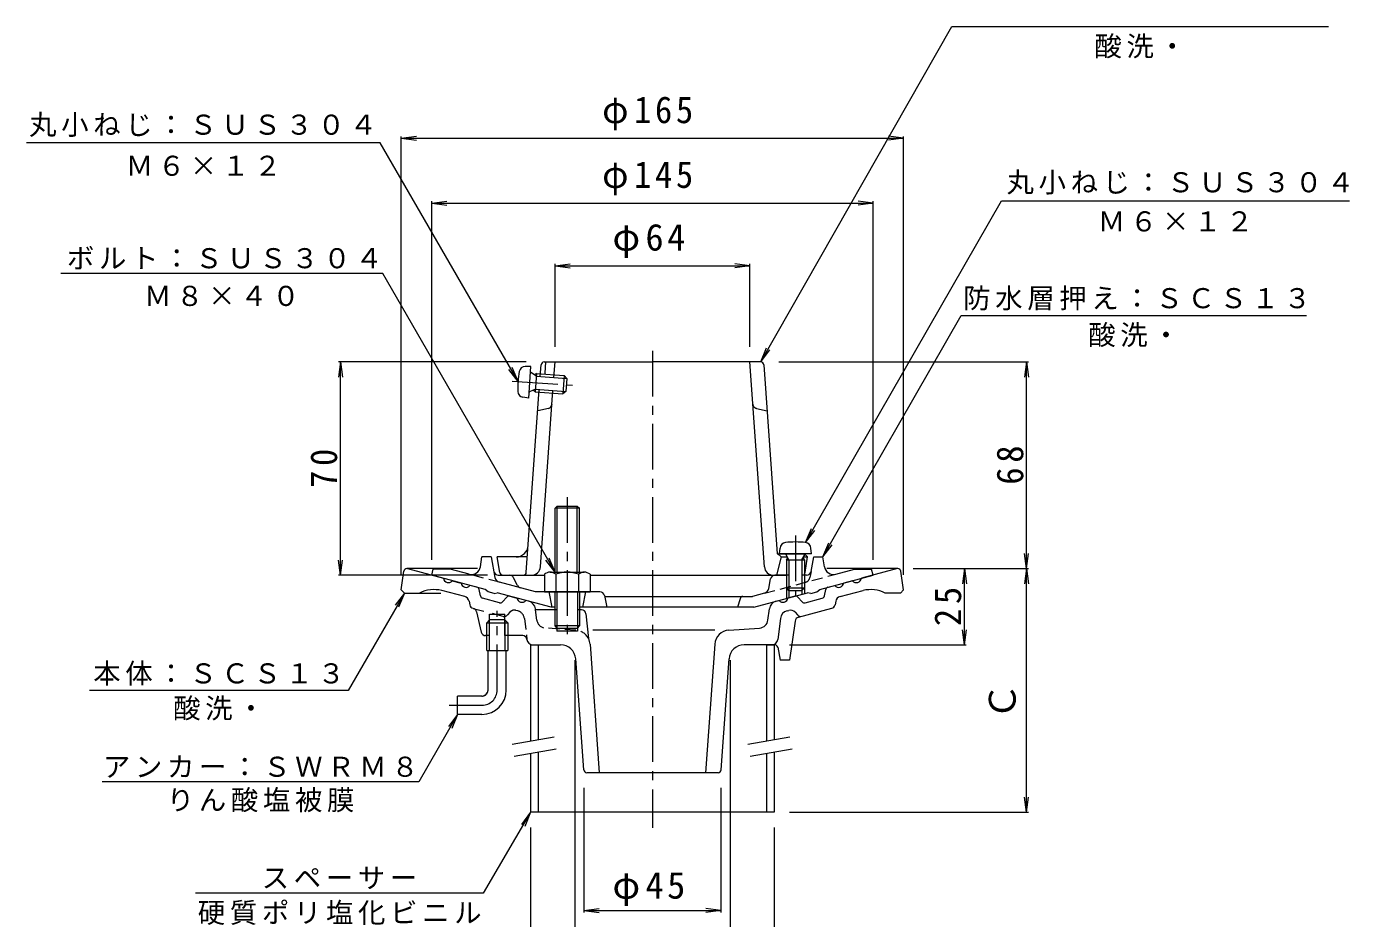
# Model space of a CAD drawing. Units: millimetres, scale not verified. Extents: x -227 to 215, y -346 to 332.
# Drawn here: x -227 to 207.6, y -117.7 to 175.2 of the extents above; entities that cross this region are included whole.
import ezdxf
from ezdxf.enums import TextEntityAlignment as Align

# ---------------------------------------------------------------- set-up
doc = ezdxf.new("R2010")
doc.units = ezdxf.units.MM
doc.header["$LTSCALE"] = 3
doc.linetypes.add('CHAIN1', pattern=[8, 5, -1, 1, -1])
doc.linetypes.add('DASHED1', pattern=[1.8, 1.2, -0.6])
for name, color, linetype, lineweight in [('0-0_通り芯', 3, 'Continuous', 9), ('0-1_躯体', 2, 'Continuous', 9), ('0-2_仕上', 4, 'Continuous', 9), ('0-3_建具', 4, 'Continuous', 9), ('0-4_その他', 7, 'Continuous', 9), ('0-5_寸法', 7, 'Continuous', 9)]:
    doc.layers.add(name, color=color, linetype=linetype, lineweight=lineweight)
doc.styles.add('ＭＳ ゴシック', font='')
doc.styles.get('ＭＳ ゴシック').set_extended_font_data('MS Gothic')

msp = doc.modelspace()

# ---------------------------------------------------------------- linework, layer by layer
at = {"layer": '0-0_通り芯', "linetype": 'CHAIN1'}
for p, q in [((-21.4, 68.724), (-21.4, -87.905)), ((-72.4, -42.648), (-72.4, -16.615)), ((-88.124, -47.648), (-77.4, -47.648))]:
    msp.add_line(p, q, dxfattribs=at)
at = {"layer": '0-0_通り芯'}
for p, q in [((-103.9, -9.791), (-103.023, -3.65)), ((-78.869, -2.791), (-102.033, -2.791)), ((-101.9, -2.791), (-90.044, -5.968)), ((59.233, -2.791), (35.872, -2.791)), ((59.1, -2.791), (47.244, -5.968)), ((61.1, -9.791), (60.223, -3.65)), ((-87.147, -6.744), (-84.249, -7.521)), ((-79.05, -8.914), (-81.351, -8.297)), ((36.25, -8.914), (38.551, -8.297)), ((44.347, -6.744), (41.449, -7.521)), ((-103.9, -9.791), (-102.9, -10.791)), ((-102.9, -10.791), (-90.858, -10.791)), ((-83.07, -11.978), (-90.594, -9.962)), ((-77.905, -11.754), (-78.329, -9.679)), ((-71.616, -14.012), (-77.184, -12.52)), ((-69.204, -12.124), (-70.609, -13.709)), ((-68.197, -11.822), (-65.896, -12.438)), ((25.397, -11.822), (23.096, -12.438)), ((26.404, -12.124), (27.809, -13.709)), ((28.816, -14.012), (34.384, -12.52)), ((35.105, -11.754), (35.529, -9.679)), ((40.27, -11.978), (47.794, -9.962)), ((60.1, -10.791), (55.1, -10.791)), ((61.1, -9.791), (60.1, -10.791)), ((-81.629, -13.509), (-81.39, -14.675)), ((-80.272, -15.833), (-80.308, -15.824)), ((-79.198, -16.947), (-77.667, -23.626)), ((-62.018, -13.478), (-62.998, -13.215)), ((-59.782, -16.291), (-59.817, -16.01)), ((-52.8, -16.291), (-59.782, -16.291)), ((-52.8, -16.291), (-52.8, -23.291)), ((-46, -16.291), (-46, -23.291)), ((-44.75, -16.291), (-46, -16.291)), ((16.569, -19.658), (17.017, -16.01)), ((19.218, -13.478), (20.198, -13.215)), ((22.859, -16.643), (23.447, -16.485)), ((25.461, -17.09), (26.252, -17.981)), ((26.554, -18.759), (37.508, -15.824)), ((38.829, -13.509), (38.59, -14.675)), ((-74.95, -19.648), (-75.85, -20.548)), ((-75.85, -20.548), (-68.95, -20.548)), ((-75.85, -29.648), (-75.85, -20.548)), ((-74.95, -29.648), (-74.95, -17.791)), ((-74.95, -17.791), (-69.85, -17.791)), ((-69.85, -19.648), (-74.95, -19.648)), ((-69.85, -24.791), (-69.85, -17.791)), ((-69.85, -19.648), (-68.95, -20.548)), ((-69.85, -19.648), (-69.85, -29.648)), ((-68.95, -20.548), (-68.95, -29.648)), ((-43.258, -17.634), (-42.4, -25.77)), ((20.658, -19.175), (19.816, -26.035)), ((25.458, -19.992), (23.6, -32.791)), ((-74.95, -24.791), (-76.205, -24.791)), ((-64.007, -24.791), (-69.85, -24.791)), ((-46, -23.291), (-52.8, -23.291)), ((-0.901, -22.988), (-41.028, -22.988)), ((3.738, -22.988), (13.8, -22.285)), ((-75.85, -29.648), (-68.95, -29.648)), ((-75.4, -42.648), (-75.4, -29.648)), ((-69.4, -42.648), (-69.4, -29.648)), ((-60.776, -27.791), (-51.556, -27.791)), ((-41.899, -27.62), (-38.887, -69.791)), ((-0.9, -27.62), (-3.913, -69.791)), ((18.78, -27.791), (8.756, -27.791)), ((19.761, -28.595), (20.6, -32.791)), ((-43.966, -68.862), (-46.568, -32.435)), ((1.166, -68.862), (3.768, -32.435)), ((23.6, -32.791), (20.6, -32.791)), ((-77.4, -44.648), (-85.4, -44.648)), ((0.169, -69.791), (-42.969, -69.791))]:
    msp.add_line(p, q, dxfattribs=at)
at = {"layer": '0-0_通り芯', "linetype": 'DASHED1'}
for p, q in [((-80.272, -15.833), (-75.58, -17.09)), ((-70.451, -18.465), (-75.58, -17.09)), ((-68.261, -17.09), (-69.052, -17.981)), ((-65.659, -16.643), (-66.247, -16.485)), ((-59.369, -19.658), (-59.782, -16.291)), ((-63.461, -19.175), (-62.616, -26.035)), ((-46.538, -22.988), (-56.6, -22.285))]:
    msp.add_line(p, q, dxfattribs=at)
at = {"layer": '0-0_通り芯'}
msp.add_lwpolyline([(-77.4, -50.648), (-85.4, -50.648), (-85.4, -44.648)], dxfattribs=at)
for centre, radius, start, end in [((-102.033, -3.791), 1, 90, 171.8705), ((59.233, -3.791), 1, 8.1295, 90), ((-88.434, -5.752), 1.625, 187.62059, 322.3797), ((-82.638, -7.305), 1.625, 187.62059, 322.3797), ((39.838, -7.305), 1.625, 217.6203, 352.37941), ((45.634, -5.752), 1.625, 217.6203, 352.37941), ((-93.086, -20.682), 11, 76.91284, 115.95178), ((-83.588, -13.91), 2, 11.56517, 75.0005), ((-79.309, -9.88), 1, 11.56538, 75.0005), ((-76.925, -11.554), 1, 191.56642, 255.0005), ((-68.456, -12.788), 1, 75.00078, 138.43498), ((-64.285, -12.223), 1.625, 187.61911, 322.38022), ((21.485, -12.223), 1.625, 217.61978, 352.38089), ((25.656, -12.788), 1, 41.56502, 104.99922), ((34.125, -11.554), 1, 284.9995, 348.43358), ((36.509, -9.88), 1, 104.9995, 168.43462), ((40.788, -13.91), 2, 104.9995, 168.43483), ((50.286, -20.682), 11, 64.04822, 103.08716), ((-79.92, -14.375), 1.5, 191.56601, 254.99991), ((-80.66, -17.282), 1.5, 12.912, 75.0018), ((-71.357, -13.046), 1, 255.0005, 318.43578), ((-66.765, -18.417), 2, 75.0005, 138.43507), ((-62.794, -16.375), 3, 7.00038, 75.00148), ((-44.75, -17.791), 1.5, 6.02229, 90), ((19.994, -16.375), 3, 104.99852, 172.99962), ((23.636, -19.541), 3, 105.00012, 172.99896), ((23.965, -18.417), 2, 41.56493, 104.9995), ((28.557, -13.046), 1, 221.56422, 284.9995), ((37.12, -14.375), 1.5, 285.00009, 348.43399), ((13.591, -19.292), 3, 274, 352.99962), ((26.942, -20.208), 1.5, 105.00012, 171.74004), ((27.374, -16.986), 1.5, 221.56496, 285.00009), ((-76.205, -23.291), 1.5, 192.912, 270), ((-64.007, -26.191), 1.4, 7.00084, 90), ((-60.631, -25.791), 2, 187.00104, 270), ((-46.887, -27.976), 5, 4.08578, 26.18745), ((4.087, -27.976), 5, 93.99994, 175.91422), ((17.831, -25.791), 2, 270, 352.99896), ((-51.556, -32.791), 5, 4.08537, 90), ((8.756, -32.791), 5, 90, 175.91463), ((18.78, -28.791), 1, 11.30954, 90), ((-77.4, -42.648), 2, 270, 0), ((-77.4, -42.648), 8, 270, 0), ((-42.969, -68.791), 1, 184.08383, 270), ((0.169, -68.791), 1, 270, 355.91617)]:
    msp.add_arc(centre, radius, start, end, dxfattribs=at)
at = {"layer": '0-0_通り芯', "linetype": 'DASHED1'}
for centre, radius, start, end in [((-66.765, -18.417), 2, 75.0005, 138.43507), ((-66.436, -19.541), 3, 7.00104, 74.99988), ((-70.174, -16.986), 1.5, 254.99991, 318.43504), ((-56.391, -19.292), 3, 187.00038, 266), ((-46.887, -27.976), 5, 26.18745, 86.00006)]:
    msp.add_arc(centre, radius, start, end, dxfattribs=at)
at = {"layer": '0-0_通り芯', "linetype": 'CHAIN1'}
for radius in [2, 5]:
    msp.add_arc((-77.4, -42.648), radius, 270, 0, dxfattribs=at)
at = {"layer": '0-1_躯体', "color": 4}
for p, q in [((-52.724, -3.935), (-52.724, 17.709)), ((-46.076, -3.935), (-46.076, 17.709)), ((-53.4, -3.935), (-53.4, 17.032)), ((-45.4, -3.935), (-45.4, 17.032)), ((-55.024, -3.935), (-43.776, -3.935)), ((-56.9, -4.657), (-56.9, -10.435)), ((-53.147, -4.657), (-53.147, -10.435)), ((-45.653, -4.657), (-45.653, -10.435)), ((-41.9, -4.657), (-41.9, -10.435)), ((-56.9, -10.435), (-41.9, -10.435)), ((-53.476, -10.435), (-53.476, -21.615)), ((-52.8, -10.435), (-52.8, -23.148)), ((-46, -10.435), (-46, -23.148)), ((-45.324, -10.435), (-45.324, -21.615))]:
    msp.add_line(p, q, dxfattribs=at)
at = {"layer": '0-1_躯体', "color": 4, "linetype": 'CHAIN1'}
msp.add_line((-49.4, 20.709), (-49.4, -25.291), dxfattribs=at)
at = {"layer": '0-1_躯体'}
for p, q in [((-77.893, -2.154), (-77.4, 1.065)), ((-74.4, 1.065), (-77.4, 1.065)), ((-74.4, 1.065), (-73.132, -5.701)), ((30.705, -3.711), (31.6, 1.065)), ((31.6, 1.065), (34.6, 1.065)), ((35.093, -2.154), (34.6, 1.065)), ((-93.9, -4.935), (-93.4, -2.935)), ((-87.841, -2.935), (-93.4, -2.935)), ((-81.635, -4.598), (-87.841, -2.935)), ((38.835, -4.598), (45.041, -2.935)), ((45.041, -2.935), (50.6, -2.935)), ((51.1, -4.935), (50.6, -2.935)), ((-72.03, -4.935), (-68.328, -4.935)), ((-59.85, -10.435), (-71.684, -7.264)), ((-65.701, -8.343), (-66.986, -5.766)), ((16.823, -9.303), (17.38, -6.172)), ((23.47, -4.935), (18.857, -4.935)), ((29.231, -4.935), (27.753, -4.935)), ((-73.4, -10.945), (-72.4, -10.696)), ((-54.713, -15.435), (-72.4, -10.696)), ((-38.63, -10.435), (-59.85, -10.435)), ((-55.4, -10.435), (-54.4, -15.435)), ((-43.4, -10.435), (-44.4, -15.435)), ((-37.159, -11.641), (-36.4, -15.435)), ((-37.1, -11.935), (11.452, -11.935)), ((7.393, -12.66), (6.6, -15.435)), ((15.371, -10.885), (11.452, -11.935)), ((11.913, -15.435), (29.6, -10.696)), ((22.6, -8.948), (22.6, -12.571)), ((23.47, -9.935), (23.47, -12.338)), ((27.73, -9.935), (27.73, -11.197)), ((28.6, -9.065), (28.6, -10.964)), ((30.6, -10.945), (29.6, -10.696)), ((30.6, -10.945), (32.6, -10.409)), ((-53.476, -15.435), (-54.713, -15.435)), ((11.913, -15.435), (-45.324, -15.435))]:
    msp.add_line(p, q, dxfattribs=at)
at = {"layer": '0-1_躯体', "linetype": 'DASHED1'}
for p, q in [((30.705, -3.711), (30.332, -5.701)), ((-71.684, -7.264), (-81.635, -4.598)), ((15.371, -10.885), (38.835, -4.598))]:
    msp.add_line(p, q, dxfattribs=at)
at = {"layer": '0-1_躯体', "color": 4}
for points in [[(-45.4, 17.032), (-53.4, 17.032), (-52.724, 17.709), (-46.076, 17.709)], [(-45.324, -21.615), (-53.476, -21.615), (-52.8, -22.291), (-46, -22.291)]]:
    msp.add_lwpolyline(points, close=True, dxfattribs=at)
at = {"layer": '0-1_躯体'}
for points in [[(-73.4, -10.945), (-75.4, -10.409), (-76.4, -9.624), (-93.9, -4.935)], [(32.6, -10.409), (33.6, -9.624), (51.1, -4.935)]]:
    msp.add_lwpolyline(points, dxfattribs=at)
for centre, radius, start, end in [((-80.858, -1.7), 3, 254.99973, 351.29286), ((-72.03, -3.435), 1.5, 190.61534, 270), ((29.231, -3.435), 1.5, 270, 349.38435), ((38.058, -1.7), 3, 188.70714, 285.00027), ((-71.166, -5.332), 2, 190.61488, 255.0005), ((-68.328, -6.435), 1.5, 26.49033, 90), ((-64.359, -7.674), 1.5, 206.49033, 254.99988), ((18.857, -6.435), 1.5, 90, 169.91187), ((-38.63, -11.935), 1.5, 11.31021, 90), ((8.354, -12.935), 1, 90, 164.05402), ((14.854, -8.953), 2, 284.9995, 349.91257)]:
    msp.add_arc(centre, radius, start, end, dxfattribs=at)
at = {"layer": '0-1_躯体', "color": 4}
for centre, radius, start, end in [((-55.024, -6.735), 2.8, 47.92557, 132.07463), ((-49.4, -14.024), 10.089, 68.19786, 111.80214), ((-43.776, -6.735), 2.8, 47.92572, 132.07428)]:
    msp.add_arc(centre, radius, start, end, dxfattribs=at)
at = {"layer": '0-1_躯体', "linetype": 'DASHED1'}
msp.add_arc((28.366, -5.332), 2, 284.9995, 349.38512, dxfattribs=at)
at = {"layer": '0-2_仕上'}
for p, q in [((-61.296, 63.641), (-63.206, 63.61)), ((-62.042, 53.168), (-61.296, 63.641)), ((-59.523, 60.387), (-61.316, 61.569)), ((-59.461, 61.255), (-60.254, 60.869)), ((-59.461, 61.255), (-59.888, 55.27)), ((-59.461, 61.255), (-50.354, 60.606)), ((-59.523, 60.387), (-49.548, 59.676)), ((-50.354, 60.606), (-50.781, 54.621)), ((-49.548, 59.676), (-50.354, 60.606)), ((-49.548, 59.676), (-49.851, 55.427)), ((-62.042, 53.168), (-63.929, 53.469)), ((-59.826, 56.138), (-61.768, 55.221)), ((-59.888, 55.27), (-60.618, 55.764)), ((-59.888, 55.27), (-50.781, 54.621)), ((-59.826, 56.138), (-49.851, 55.427)), ((-49.851, 55.427), (-50.781, 54.621)), ((20.35, 2.065), (20.517, 3.968)), ((30.85, 2.065), (20.35, 2.065)), ((23.47, 0.065), (22.418, 1.938)), ((22.6, 0.065), (23.041, 0.829)), ((22.6, 0.065), (28.6, 0.065)), ((22.6, 0.065), (22.6, -9.065)), ((23.47, 0.065), (23.47, -9.935)), ((27.73, 0.065), (28.782, 1.938)), ((27.73, 0.065), (27.73, -9.935)), ((28.6, 0.065), (28.159, 0.829)), ((28.6, 0.065), (28.6, -9.065)), ((30.85, 2.065), (30.684, 3.968)), ((23.47, -9.935), (22.6, -9.065)), ((22.6, -9.065), (28.6, -9.065)), ((23.47, -9.935), (27.73, -9.935)), ((27.73, -9.935), (28.6, -9.065))]:
    msp.add_line(p, q, dxfattribs=at)
at = {"layer": '0-2_仕上', "color": 6}
for p, q in [((-58.251, 60.296), (-57.977, 64.136)), ((-56.98, 65.065), (-21.4, 65.065)), ((-56.693, 61.057), (-56.665, 61.452)), ((-56.665, 61.452), (-56.407, 65.065)), ((-53.762, 59.976), (-53.4, 65.065)), ((14.18, 65.065), (-21.4, 65.065)), ((15.389, -2.148), (10.6, 65.065)), ((15.177, 64.136), (19.6, 2.065)), ((-62.833, -4.006), (-58.554, 56.047)), ((-58.189, -2.148), (-54.065, 55.727)), ((-55.565, 49.826), (-59.051, 49.065)), ((-71.539, -4.099), (-72.4, 1.065)), ((-62.471, 1.065), (-72.4, 1.065)), ((20.85, 1.065), (19.35, -4.935)), ((19.6, 2.065), (28.6, 2.065)), ((20.85, 1.065), (19.85, 2.065)), ((20.85, 1.065), (22.908, 1.065)), ((28.292, 1.065), (29.6, 1.065)), ((29.6, 1.065), (28.6, 2.065)), ((28.739, -4.099), (29.6, 1.065)), ((-70.553, -4.935), (-56.9, -4.935)), ((-41.9, -4.935), (22.6, -4.935))]:
    msp.add_line(p, q, dxfattribs=at)
at = {"layer": '0-2_仕上', "linetype": 'CHAIN1'}
for p, q in [((-67.439, 58.816), (-47.642, 57.405)), ((25.6, 8.11), (25.6, -11.617))]:
    msp.add_line(p, q, dxfattribs=at)
at = {"layer": '0-2_仕上', "color": 6, "linetype": 'DASHED1'}
msp.add_line((12.765, 49.826), (16.251, 49.065), dxfattribs=at)
at = {"layer": '0-2_仕上'}
for centre, radius, start, end in [((-35.635, 56.55), 30, 169.5862, 182.26259), ((-63.174, 61.611), 2, 90.92426, 169.58611), ((-61.178, 61.778), 0.25, 175.92638, 236.5972), ((-63.613, 55.444), 2, 182.26244, 260.92429), ((-61.662, 54.995), 0.25, 115.25555, 175.92638), ((22.509, 3.794), 2, 96.33817, 175.00002), ((25.6, -24.035), 30, 83.6618, 96.3382), ((28.691, 3.794), 2, 4.99998, 83.66183), ((22.2, 1.815), 0.25, 29.32918, 90), ((29, 1.815), 0.25, 90, 150.67082)]:
    msp.add_arc(centre, radius, start, end, dxfattribs=at)
at = {"layer": '0-2_仕上', "color": 6}
for centre, radius, start, end in [((-56.98, 64.065), 1, 90, 175.92632), ((14.18, 64.065), 1, 4.07368, 90), ((-55.885, 51.291), 1.5, 282.3093, 355.92357), ((-66.196, 5.065), 4, 270, 355.92426), ((-70.553, -3.935), 1, 189.46167, 270), ((-63.83, -3.935), 1, 270, 355.92432), ((-61.181, -1.935), 3, 270, 355.92493), ((18.381, -1.935), 3, 184.07507, 270), ((27.753, -3.935), 1, 327.89281, 350.53833)]:
    msp.add_arc(centre, radius, start, end, dxfattribs=at)
at = {"layer": '0-2_仕上', "color": 6, "linetype": 'DASHED1'}
msp.add_arc((13.085, 51.291), 1.5, 184.07643, 257.6907, dxfattribs=at)
at = {"layer": '0-3_建具'}
for p, q in [((-61.4, -27.791), (-58.9, -27.791)), ((-61.4, -27.791), (-61.4, -59.368)), ((-58.9, -27.791), (-58.9, -58.927)), ((16.1, -27.791), (18.6, -27.791)), ((16.1, -27.791), (16.1, -59.368)), ((18.6, -27.791), (18.6, -58.927)), ((-61.4, -63.43), (-61.4, -82.791)), ((-58.9, -62.989), (-58.9, -82.791)), ((16.1, -63.43), (16.1, -82.791)), ((18.6, -62.989), (18.6, -82.791)), ((18.6, -82.791), (-61.4, -82.791))]:
    msp.add_line(p, q, dxfattribs=at)
at = {"layer": '0-3_建具', "color": 7}
for p, q in [((-67.513, -60.446), (-53.726, -58.015)), ((9.987, -60.446), (23.774, -58.015)), ((-66.819, -64.385), (-53.032, -61.954)), ((10.681, -64.385), (24.468, -61.954))]:
    msp.add_line(p, q, dxfattribs=at)
at = {"layer": '0-4_その他'}
for p, q in [((-103.9, 138.538), (-98.943, 139.191)), ((-103.9, -4.791), (-103.9, 139.138)), ((61.1, 138.538), (56.143, 139.191)), ((61.1, -4.791), (61.1, 139.138)), ((-103.9, 138.538), (61.1, 138.538)), ((-103.9, 138.538), (-98.943, 137.886)), ((61.1, 138.538), (56.143, 137.886)), ((-93.9, 117.264), (-88.943, 117.917)), ((-93.9, 0.065), (-93.9, 117.864)), ((51.1, 117.264), (46.143, 117.917)), ((51.1, 0.065), (51.1, 117.864)), ((-93.9, 117.264), (51.1, 117.264)), ((-93.9, 117.264), (-88.943, 116.611)), ((51.1, 117.264), (46.143, 116.611)), ((-53.4, 96.689), (-48.442, 97.342)), ((-53.4, 70.065), (-53.4, 97.289)), ((-53.4, 96.689), (10.6, 96.689)), ((-53.4, 96.689), (-48.442, 96.036)), ((10.6, 96.689), (5.642, 97.342)), ((10.6, 96.689), (5.642, 96.036)), ((10.6, 70.065), (10.6, 97.289)), ((-123.9, 65.065), (-124.553, 60.108)), ((-62.924, 65.065), (-124.5, 65.065)), ((-123.9, -4.935), (-123.9, 65.065)), ((-123.9, 65.065), (-123.247, 60.108)), ((20.124, 65.065), (102.112, 65.065)), ((101.512, 65.065), (100.859, 60.108)), ((101.512, -2.791), (101.512, 65.065)), ((101.512, 65.065), (102.165, 60.108)), ((-123.9, -4.935), (-124.553, 0.022)), ((-123.9, -4.935), (-123.247, 0.022)), ((101.512, -2.791), (100.859, 2.166)), ((101.512, -2.791), (102.165, 2.166)), ((64.233, -2.791), (102.112, -2.791)), ((81.1, -2.791), (80.447, -7.748)), ((81.1, -27.791), (81.1, -2.791)), ((81.1, -2.791), (81.753, -7.748)), ((101.512, -2.791), (100.859, -7.748)), ((101.512, -82.791), (101.512, -2.791)), ((101.512, -2.791), (102.165, -7.748)), ((-75.565, -4.935), (-124.5, -4.935)), ((81.1, -27.791), (80.447, -22.834)), ((81.1, -27.791), (81.753, -22.834)), ((23.6, -27.791), (81.7, -27.791)), ((-46.9, -32.791), (-46.9, -137.779)), ((4.1, -32.791), (4.1, -137.779)), ((-43.9, -74.791), (-43.9, -115.676)), ((1.1, -74.791), (1.1, -115.676)), ((101.512, -82.791), (100.859, -77.834)), ((101.512, -82.791), (102.165, -77.834)), ((23.6, -82.791), (102.112, -82.791)), ((-61.4, -87.791), (-61.4, -157.508)), ((18.6, -87.791), (18.6, -157.508)), ((-43.9, -115.076), (-38.943, -114.423)), ((-43.9, -115.076), (1.1, -115.076)), ((-43.9, -115.076), (-38.943, -115.728)), ((1.1, -115.076), (-3.857, -114.423)), ((1.1, -115.076), (-3.857, -115.728))]:
    msp.add_line(p, q, dxfattribs=at)
at = {"layer": '0-5_寸法'}
for p, q in [((14.18, 65.065), (76.958, 175.242)), ((76.958, 175.242), (200.671, 175.242)), ((-110.814, 137.065), (-227.044, 137.065)), ((-65.559, 58.682), (-110.814, 137.065)), ((28.912, 5.782), (93.232, 118.033)), ((93.232, 118.033), (207.622, 118.033)), ((-110.015, 94.126), (-215.803, 94.126)), ((-53.4, -3.935), (-110.015, 94.126)), ((34.6, 1.065), (80.043, 80.354)), ((80.043, 80.354), (193.488, 80.354)), ((14.18, 65.065), (16.093, 69.685)), ((14.18, 65.065), (17.224, 69.032)), ((-65.559, 58.682), (-68.603, 62.649)), ((-65.559, 58.682), (-67.473, 63.301)), ((28.912, 5.782), (30.825, 10.401)), ((28.912, 5.782), (31.956, 9.749)), ((34.6, 1.065), (36.513, 5.685)), ((34.6, 1.065), (37.644, 5.032)), ((-53.4, -3.935), (-56.444, 0.032)), ((-53.4, -3.935), (-55.313, 0.685)), ((-102.9, -10.791), (-121.375, -42.791)), ((-102.9, -10.791), (-105.944, -14.758)), ((-102.9, -10.791), (-104.813, -15.411)), ((-121.375, -42.791), (-206.335, -42.791)), ((-85.4, -50.648), (-98.185, -72.791)), ((-85.4, -50.648), (-88.444, -54.614)), ((-85.4, -50.648), (-87.313, -55.267)), ((-98.185, -72.791), (-202.211, -72.791)), ((-61.4, -82.791), (-64.444, -86.758)), ((-61.4, -82.791), (-63.313, -87.411))]:
    msp.add_line(p, q, dxfattribs=at)
msp.add_lwpolyline([(-61.4, -82.791), (-77, -109.405), (-171.533, -109.405)], dxfattribs=at)

# ---------------------------------------------------------------- texts
at = {"layer": '0-4_その他', "color": 2, "style": 'ＭＳ ゴシック'}
msp.add_text('Ｃ', height=8.798, rotation=90, dxfattribs=at).set_placement((100.568, -52.399), align=Align.BOTTOM_LEFT)
at = {"layer": '0-4_その他', "color": 2, "char_height": 8.798, "attachment_point": 7, "style": 'ＭＳ ゴシック'}
for s, insert in [('\\T1.21;\\W0.95;φ165', (-37.9, 141.108)), ('\\T1.21;\\W0.95;φ145', (-37.9, 119.834)), ('\\T1.19;φ64', (-34.525, 99.259)), ('\\T1.19;φ45', (-34.525, -113.549))]:
    msp.add_mtext(s, dxfattribs=dict(at, insert=insert))
at = {"layer": '0-4_その他', "color": 2, "char_height": 8.798, "attachment_point": 7, "rotation": 90, "style": 'ＭＳ ゴシック'}
for s, insert in [('\\T1.27;\\W0.95;70', (-124.844, 23.69)), ('\\T1.27;\\W0.95;68', (100.568, 24.762)), ('\\T1.27;\\W0.95;25', (80.156, -21.666))]:
    msp.add_mtext(s, dxfattribs=dict(at, insert=insert))
at = {"layer": '0-5_寸法', "char_height": 6.598, "attachment_point": 7, "style": 'ＭＳ ゴシック'}
for s, insert in [('\\T1.17;酸洗・', (123.815, 164.739)), ('\\T1.17;丸小ねじ：ＳＵＳ３０４', (-226.175, 138.958)), ('\\T1.17;Ｍ６×１２', (-194.429, 126.099)), ('\\T1.17;丸小ねじ：ＳＵＳ３０４', (94.935, 120.047)), ('\\T1.17;Ｍ６×１２', (124.927, 107.831)), ('\\T1.17;ボルト：ＳＵＳ３０４', (-213.753, 95.457)), ('\\T1.17;Ｍ８×４０', (-188.409, 83.365)), ('\\T1.17;防水層押え：ＳＣＳ１３', (80.688, 81.994)), ('\\T1.17;酸洗・', (121.765, 69.946)), ('\\T1.17;本体：ＳＣＳ１３', (-205.105, -41.206)), ('\\T1.17;酸洗・', (-178.855, -52.649)), ('\\T1.17;アンカー：ＳＷＲＭ８', (-201.948, -71.474)), ('\\T1.17;りん酸塩被膜', (-180.948, -82.807)), ('\\T1.17;スペーサー', (-149.767, -108.027)), ('\\T1.17;硬質ポリ塩化ビニル', (-170.767, -119.811))]:
    msp.add_mtext(s, dxfattribs=dict(at, insert=insert))

doc.saveas('drawing.dxf')
